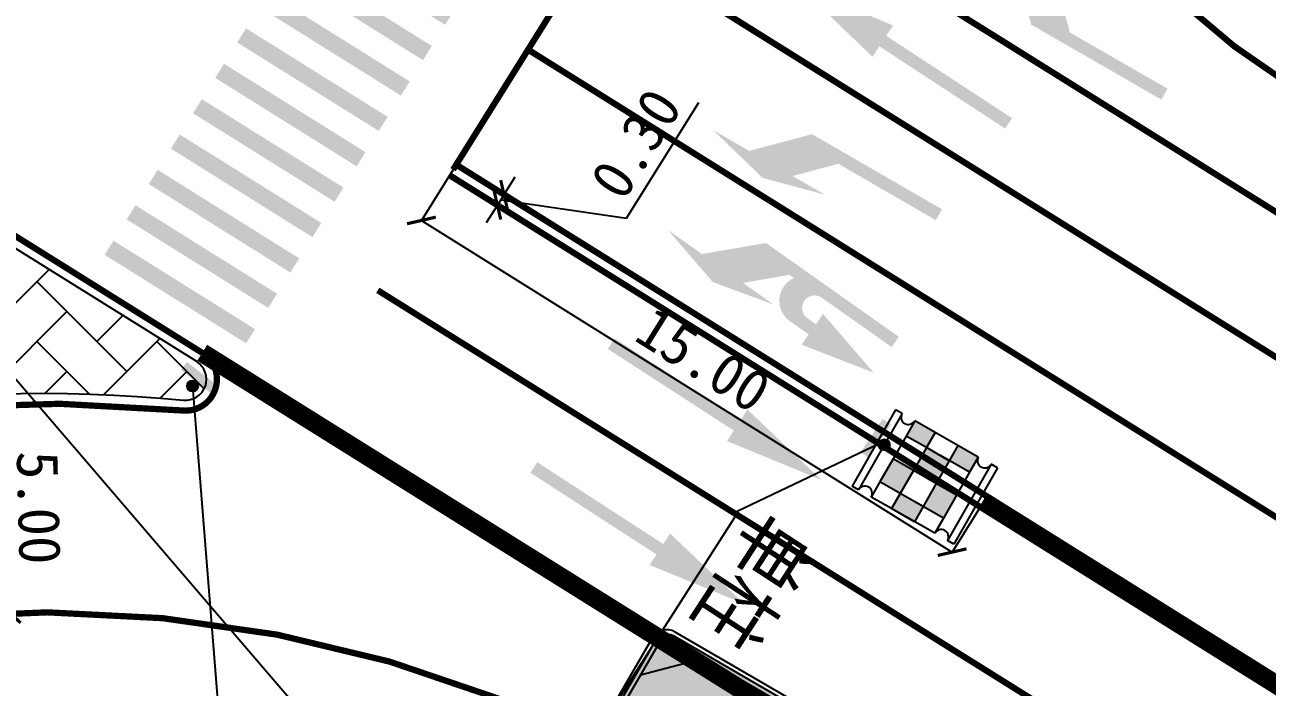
# Model space of a CAD drawing. Header units: millimetres. Extents: x 67546 to 67853, y 50657 to 50921.
# Drawn here: x 67696.48 to 67726.25, y 50756.75 to 50772.62 of the extents above; entities that cross this region are included whole.
import ezdxf

# ---------------------------------------------------------------- set-up
doc = ezdxf.new("R2010")
doc.units = ezdxf.units.MM
doc.linetypes.add('JTSS01', pattern=[6, 2, -4])
doc.linetypes.add('JTSS02', pattern=[2, 1, -1])
for name, color, linetype in [('@-中心线', 2, 'Continuous'), ('@-交通信号', 7, 'Continuous'), ('@-交通岛', 82, 'Continuous'), ('@-交通标志', 7, 'Continuous'), ('@-标注', 7, 'Continuous'), ('@-注释', 7, 'Continuous'), ('@-设计标注', 7, 'Continuous'), ('@-路面边线', 7, 'Continuous'), ('@-辅助设计', 4, 'Continuous'), ('@-道路边线', 7, 'Continuous'), ('@-隔离岛', 3, 'Continuous'), ('@-隔离栏', 7, 'Continuous'), ('交通标志', 7, 'Continuous')]:
    doc.layers.add(name, color=color, linetype=linetype)
doc.layers.add('@-道路标线', color=7, linetype='Continuous', lineweight=0)
doc.layers.get('0').off()
doc.layers.get('@-辅助设计').off()
doc.styles.add('--黑体', font='simhei.ttf')
doc.styles.add('黑体', font='simhei.ttf', dxfattribs={"width": 0.8})
doc.linetypes.add('FENCELINE1', pattern='A,6.349999999999998,-2.54,[133,ltypeshp.shx,S=2.54,R=0,X=-2.54,Y=0],-2.54,25.4', length=36.83)
doc.dimstyles.new('标志标注', dxfattribs={"dimtxt": 1, "dimasz": 0.5, "dimexe": 0, "dimexo": 0, "dimgap": 0.25, "dimtad": 1, "dimzin": 0, "dimdsep": 46, "dimtxsty": '--黑体', "dimblk": 'ARCHTICK', "dimcen": 0.09, "dimadec": 0, "dimazin": 0, "dimtfac": 1, "dimtix": 1, "dimtmove": 1, "dimatfit": 0, "dimfxl": 1, "dimtolj": 1, "dimtzin": 0, "dimarcsym": 0})

# ---------------------------------------------------------------- blocks, each defined once
blk = doc.blocks.new('A$C4D5C2BD2')
at = {"layer": '@-交通信号', "linetype": 'ByBlock', "lineweight": -3}
blk.add_hatch(color=14, dxfattribs=at).paths.add_polyline_path([(0.5572020175083134, 0.5146595514379442, 1), (0.2922885207311656, 0.5146595514379442, 1)])
h = blk.add_hatch(color=14, dxfattribs=at)
edge = h.paths.add_edge_path()
edge.add_line((0.981396496295929, 0.3103656233288348), (0.9047607928514481, 0.5335762156173587))
edge.add_line((0.9047607928514481, 0.5335762188769877), (0.000568583607673645, 0.2231366215273738))
edge.add_line((0.0005685761570930481, 0.2231366285122931), (0.07720427960157394, -7.396377623081207e-05))
edge.add_line((0.07720427960157394, -7.396703585982323e-05), (0.9813964888453484, 0.3103656303137541))
at = {"layer": '@-交通信号', "color": 14}
blk.add_circle((0.4247452691197395, 0.5146595514379442, 363.6511633631799), 0.1324567483885739, dxfattribs=at)
blk = doc.blocks.new('A$C5D3B22B4')
at = {"layer": '@-交通信号'}
for p, q in [((0.4413993451016722, 17.24206643283105), (1.1784147653525, 17.24206643283105)), ((0.4413993451016722, 17.24206643283105), (0.4413993451016722, 16.72376884262667)), ((1.1784147653525, 17.07442647273456), (0.4413993451016722, 17.07442647273456)), ((1.105069848650601, 17.24206643283105), (0.5147442618035711, 17.24206643283105)), ((1.105069848650601, 17.24206643283105), (0.5147442618035711, 17.24206643283105)), ((0.5147442618035711, 17.24206643283105), (0.5147442618035711, 17.24206643283105)), ((0.5147442618035711, 17.24206643283105), (0.5147442618035711, 17.24206643283105)), ((0.5147442618035711, 17.24206643283105), (0.5147442618035711, 17.24206643283105)), ((1.1784147653525, 17.24206643283105), (1.1784147653525, 0.0809907138827839)), ((0.1153616927622352, 16.70260056157349), (0.1153616927622352, 15.69368050578487)), ((0.1153616927622352, 16.70260056157349), (0.2495233541849302, 16.70260056157349)), ((0.1824425234663067, 16.70260056157349), (0.1824425234663067, 15.69368050578487)), ((0.2495233541849302, 16.70260056157349), (0.809907055227086, 16.76442361522641)), ((0.2495233541849302, 16.70260056157349), (0.2495233541849302, 15.69368050578487)), ((0.809907055227086, 16.76442361522641), (0.809907055227086, 15.51163263688795)), ((0.809907055227086, 15.5105133279194), (0.809907055227086, 16.69353855771806)), ((-13.85681291895162, 16.3839729569936), (-19.01916506013367, 16.36813209847242)), ((-6.75872682291083, 16.40460298876314), (-13.85681291895162, 16.3839729569936)), ((0.1153616927622352, 16.44111264106868), (-6.75872682291083, 16.40460298876314)), ((-0.02233867958420888, 16.63465959109271), (-0.6277825429860968, 16.49763751473802)), ((-0.6277825429860968, 16.49763751473802), (-0.6277825429860968, 16.43890202417424)), ((0.1153616927622352, 16.63465959109271), (-0.02233867958420888, 16.63465959109271)), ((-19.01916506013367, 16.36813209847242), (-19.33041515065997, 16.36658324647942)), ((-0.627029175448115, 16.21960691784443), (-0.6268592473934405, 16.17667414951393)), ((-0.627029175448115, 16.21960691784443), (0.1153616927622352, 16.21960691784443)), ((-0.6268592473934405, 16.17667414951393), (0.1153616927622352, 16.17667414951393)), ((-19.01916506013367, 16.01543425421369), (-19.29370332800318, 16.01717393904255)), ((-13.85373341885861, 16.00429684719165), (-19.01916506013367, 16.01543425421369)), ((-6.75872682291083, 15.98979226334086), (-13.85373341885861, 16.00429684719165)), ((0.1153616927622352, 15.95516842628967), (-6.75872682291083, 15.98979226334086)), ((-0.6277825429860968, 15.95726485926753), (-0.6277825429860968, 15.90975372742651)), ((-0.02233867958420888, 15.77273165107181), (-0.6277825429860968, 15.90975372742651)), ((0.1153616927622352, 15.77273165107181), (-0.02233867958420888, 15.77273165107181)), ((0.1153616927622352, 15.69368050578487), (0.2495233541849302, 15.69368050578487)), ((0.5147442618035711, 15.50372726831847), (0.2495233541849302, 15.69368050578487)), ((0.4413993451016722, 15.55625745722318), (0.4413993451016722, 0.0809907138827839)), ((0.5147442618035711, 15.50372726831847), (0.809907055227086, 15.50372726831847)), ((0.8904059988853987, 9.580596452478858), (1.212401773533202, 9.580596452478858)), ((0.8913895225996384, 9.577645881428907), (1.215352344690473, 9.577645881428907)), ((1.1784147653525, 4.319504131372014), (0.4413993451016722, 4.319504131372014)), ((1.1784147653525, 3.239628098528556), (0.4413993451016722, 3.239628098528556)), ((1.175710075112875, 3.065762893780629), (1.299130259663798, 3.065762893780629)), ((1.299130259663798, 3.065762893780629), (1.299130259663798, 1.940892026235815)), ((1.029931805227534, 2.159752065686916), (0.4413993451016722, 2.159752065686916)), ((1.1784147653525, 2.159752065686916), (0.4413993451016722, 2.159752065686916)), ((1.175710075112875, 2.160546679939216), (0.4441040353267454, 2.160546679939216)), ((1.028128678401117, 2.160546679939216), (0.4441040353267454, 2.160546679939216)), ((1.175710075112875, 1.940892026235815), (1.299130259663798, 1.940892026235815)), ((1.1784147653525, 1.079876032843458), (0.4413993451016722, 1.079876032843458)), ((0.2806895182875451, 0.8188976695801102), (0.1196916309563676, 0.2151556149183307)), ((0.3671628650772618, 0.8188976695801102), (0.2806895182875451, 0.8188976695801102)), ((0.4413993451016722, 0.8099070246335032), (0.3543977392691886, 0.8099070246335032)), ((0.4441040353267454, 0.8188976695801102), (0.3576306885224767, 0.8188976695801102)), ((0.3820061610458652, 0.8099070246335032), (0.4359999647276709, 0.8099070246335032)), ((0.7113683635107009, 0.8099070246335032), (0.7545634064445039, 0.8099070246335032)), ((0.7114995000010822, 0.8188976695801102), (0.7544322699541226, 0.8188976695801102)), ((0.7884406702505657, 0.8188976695801102), (0.7884406702505657, 0.0809907138827839)), ((0.7884406702505657, 0.8188976695801102), (0.8313734402036062, 0.8188976695801102)), ((0.8313734402036062, 0.8188976695801102), (0.8313734402036062, 0.0809907138827839)), ((1.029931805227534, 0.8099070246335032), (1.08392560890934, 0.8099070246335032)), ((1.175710075112875, 0.8188976695801102), (1.284665417959332, 0.8188976695801102)), ((1.1784147653525, 0.8099070246335032), (1.28803570799937, 0.8099070246316842)), ((1.252651245362358, 0.8188976695801102), (1.361606588208815, 0.8188976695801102)), ((1.361606588208815, 0.8188976695801102), (1.522604475525441, 0.2151556149183307)), ((0, 0.0809907138827839), (1.61981411043962, 0.0809907138827839)), ((0, 0.0809907138827839), (0, 0)), ((0, 0), (1.61981411043962, 0)), ((0.1196916309563676, 0.2151556149183307), (0.1196916309563676, 0.0809907138827839)), ((1.522604475525441, 0.2151556149183307), (1.522604475525441, 0.0809907138827839)), ((1.61981411043962, 0.0809907138827839), (1.61981411043962, 0))]:
    blk.add_line(p, q, dxfattribs=at)
blk = doc.blocks.new('_ARCHTICK')
at = {"color": 0, "linetype": 'ByBlock', "const_width": 0.15}
blk.add_lwpolyline([(-0.5, -0.5), (0.5, 0.5)], dxfattribs=at)
blk = doc.blocks.new('*D42')
at = {"layer": '@-注释', "color": 0, "lineweight": -2, "transparency": 16777216}
for p, q in [((67706.81518474182, 50769.26775325238), (67705.97970262382, 50767.93070237049)), ((67705.97970262382, 50767.93070237049), (67718.70042406631, 50759.98191340725)), ((67719.53590618432, 50761.31896428914), (67718.70042406631, 50759.98191340725))]:
    blk.add_line(p, q, dxfattribs=at)
at = {"layer": 'Defpoints', "color": 0, "transparency": 16777216}
for p in [(67706.81518474182, 50769.26775325238), (67719.53590618432, 50761.31896428914), (67718.70042406631, 50759.98191340725)]:
    blk.add_point(p, dxfattribs=at)
at = {"layer": '@-注释', "color": 0, "lineweight": -2, "transparency": 16777216, "xscale": 0.5, "yscale": 0.5, "zscale": 0.5}
for p, rotation in [((67705.97970262382, 50767.93070237049), 148.0000000011344), ((67718.70042406631, 50759.98191340725), 328.0000000011345)]:
    blk.add_blockref('_ARCHTICK', p, dxfattribs=dict(at, rotation=rotation))
at = {"layer": '@-注释', "color": 0, "transparency": 16777216, "insert": (67712.74047986775, 50764.59710827613), "char_height": 1, "attachment_point": 5, "rotation": 328.0000000011344, "style": '--黑体'}
blk.add_mtext('\\A1;15.00', dxfattribs=at)
blk = doc.blocks.new('A$C348E0356')
at = {"layer": '交通标志', "lineweight": 15}
h = blk.add_hatch(color=1, dxfattribs=at)
h.paths.add_polyline_path([(3.003229652764275, 1.581825583154568), (2.699315253586973, 2.053429645515278), (2.345612207427619, 1.825493846656171), (2.649526606546714, 1.35388978429546)])
h.paths.add_polyline_path([(1.699794109328649, 2.827652479812969), (2.00370850827312, 2.356048417277634), (2.357411554490681, 2.58398421613674), (2.053497155546209, 3.055588278657522)])
h.paths.add_polyline_path([(2.00370850827312, 2.356048417277634), (1.473153939063194, 2.014144718996249), (1.815057638159487, 1.483590148374786), (2.345612207427619, 1.825493846656171), (2.212649657740256, 2.031820624353712)])
h.paths.add_polyline_path([(2.11897203727858, 1.011986086014075), (1.815057638159487, 1.483590148374786), (1.284503068891353, 1.141686450093402), (1.588417468068655, 0.6700823877326914)])
h.paths.add_polyline_path([(1.169239540060515, 2.485748781531583), (0.6386849708505907, 2.143845083250199), (0.9425993697950616, 1.672241020714864), (1.473153939063194, 2.014144718996249)])
h.paths.add_polyline_path([(0.9425993697950616, 1.672241020714864), (0.5888963236357087, 1.444305221855755), (0.9308000227320008, 0.9137506512342952), (1.284503068891353, 1.141686450093402), (1.151540519262198, 1.348013227790942)])
at = {"layer": '交通标志', "lineweight": 25}
for p, q in [((1.768577406415715, 3.497717086982446), (6.21755607426e-05, 2.358038092701462)), ((1.863550656125879, 3.350340817545656), (0.0950354252709076, 2.210661823264671)), ((1.863550656125879, 3.350340817545656), (1.768577406415715, 3.497717086982446)), ((2.053497155546209, 3.055588278657522), (1.699794109328649, 2.827652479812969)), ((2.357411554490681, 2.58398421613674), (2.053497155546209, 3.055588278657522)), ((1.699794109328649, 2.827652479812969), (1.169239540060515, 2.485748781531583)), ((2.00370850827312, 2.356048417277634), (1.699794109328649, 2.827652479812969)), ((1.169239540060515, 2.485748781531583), (0.6386849708505907, 2.143845083250199)), ((1.473153939063194, 2.014144718996249), (1.169239540060515, 2.485748781531583)), ((2.357411554490681, 2.58398421613674), (2.00370850827312, 2.356048417277634)), ((2.699315253586973, 2.053429645515278), (2.357411554490681, 2.58398421613674)), ((0.0950354252709076, 2.210661823264671), (6.21755607426e-05, 2.358038092701462)), ((0.6386849708505907, 2.143845083250199), (0.2849819246330298, 1.91590928439109)), ((0.9425993697950616, 1.672241020714864), (0.6386849708505907, 2.143845083250199)), ((2.00370850827312, 2.356048417277634), (1.473153939063194, 2.014144718996249)), ((2.345612207427619, 1.825493846656171), (2.00370850827312, 2.356048417277634)), ((3.003229652764275, 1.581825583154568), (2.566352703957818, 2.259756423212819)), ((0.5888963236357087, 1.444305221855755), (0.2849819246330298, 1.91590928439109)), ((1.473153939063194, 2.014144718996249), (0.9425993697950616, 1.672241020714864)), ((1.815057638159487, 1.483590148374786), (1.473153939063194, 2.014144718996249)), ((2.345612207427619, 1.825493846656171), (1.815057638159487, 1.483590148374786)), ((2.649526606546714, 1.35388978429546), (2.212649657740256, 2.031820624353712)), ((2.699315253586973, 2.053429645515278), (2.345612207427619, 1.825493846656171)), ((0.9425993697950616, 1.672241020714864), (0.5888963236357087, 1.444305221855755)), ((1.284503068891353, 1.141686450093402), (0.9425993697950616, 1.672241020714864)), ((2.11897203727858, 1.011986086014075), (1.68209508853033, 1.689916926072328)), ((3.003229652764275, 1.581825583154568), (2.649526606546714, 1.35388978429546)), ((0.9308000227320008, 0.9137506512342952), (0.5888963236357087, 1.444305221855755)), ((1.588417468068655, 0.6700823877326914), (1.151540519262198, 1.348013227790942)), ((1.815057638159487, 1.483590148374786), (1.284503068891353, 1.141686450093402)), ((3.193176151951773, 1.287073044106364), (1.424660921038593, 0.1473940498253796)), ((2.649526606546714, 1.35388978429546), (2.11897203727858, 1.011986086014075)), ((3.288149401603732, 1.139696774669572), (3.193176151951773, 1.287073044106364)), ((1.234714421851094, 0.442146588873584), (0.7978374730446376, 1.120077428931835)), ((1.284503068891353, 1.141686450093402), (0.9308000227320008, 0.9137506512342952)), ((3.288149401603732, 1.139696774669572), (1.519634170748758, 1.7780388589e-05)), ((2.11897203727858, 1.011986086014075), (1.588417468068655, 0.6700823877326914)), ((1.588417468068655, 0.6700823877326914), (1.234714421851094, 0.442146588873584)), ((1.519634170748758, 1.7780388589e-05), (1.424660921038593, 0.1473940498253796))]:
    blk.add_line(p, q, dxfattribs=at)
for centre, major_axis, ratio, start_param, end_param in [((1.958523905836044, 3.202964548094313), (0.0132628393479032, 0.1748249984116091), 0.9999999976595978, 0.648165981041317, 3.789758634631108), ((0.1900086749810725, 2.06328555382788), (-0.1748249984686601, 0.0132628393522313), 0.999999997006934, 2.218962305269292, 5.360554958859085), ((3.098202902416232, 1.434449313717776), (-0.1748249984686601, 0.0132628393522313), 0.999999997006934, -0.9226303483204992, 2.218962305269292), ((1.329687671561259, 0.2947703194367932), (0.0132628393608787, 0.1748249985826468), 0.9999999959073038, 3.789758633994535, 6.931351287584327)]:
    blk.add_ellipse(centre, major_axis=major_axis, ratio=ratio, start_param=start_param, end_param=end_param, dxfattribs=at)
blk = doc.blocks.new('A$C3C0A0687')
at = {"layer": '交通标志', "linetype": 'ByBlock', "lineweight": -3}
for points in [[(0.51630682812538, 0.9557776210713198), (0.2803620946360752, 0.9608847109484486), (0.259674049098976, 0.0051084273000015), (0.4956187825882809, 1.3374228729e-06)], [(0.2649107784296911, 0.5038333508418873, 1), (-2.7183474567e-06, 0.5038333508418873, 1)]]:
    blk.add_hatch(color=14, dxfattribs=at).paths.add_polyline_path(points)
at = {"layer": '交通标志', "color": 14}
blk.add_circle((0.1324540300411172, 0.5038333508418873), 0.1324567483885739, dxfattribs=at)
blk = doc.blocks.new('A$C59555438')
at = {"layer": '交通标志'}
h = blk.add_hatch(color=1, dxfattribs=at)
edge = h.paths.add_edge_path(flags=16)
edge.add_arc((0.3505040291111072, -0.2000641846525468), 0.2015999999999083, 105.28331680243821, 195.2833168024382, ccw=False)
edge.add_line((0.2973638451967417, -0.0055939276630852), (5.360870505988714, 1.378040152772654))
edge.add_arc((5.414010689903078, 1.183569895783192), 0.2015999999999011, 15.283316802438208, 105.28331680244241, ccw=False)
edge.add_line((5.608480946892087, 1.236710079697104), (6.193512939698848, -0.9042558261298836))
edge.add_arc((5.999042682709839, -0.957396010043567), 0.2015999999998938, -74.71668319756589, 15.283316802438208, ccw=False)
edge.add_line((6.052182866622387, -1.151866267033027), (0.9886762058304157, -2.535500347468768))
edge.add_arc((0.9355360219160502, -2.34103009047908), 0.2015999999999011, 195.2833168024382, 285.2833168024382, ccw=False)
edge.add_line((0.7410657649270433, -2.394170274392763), (0.1560337721202814, -0.2532043685657754))
edge = h.paths.add_edge_path()
edge.add_arc((0.3503419572534767, -0.1999667472398414), 0.302399999999848, 105.28331680243821, 195.2833168024382, ccw=False)
edge.add_line((0.2706316813819285, 0.0917386382445784), (5.334390413281653, 1.475441598648558))
edge.add_arc((5.414100689153202, 1.18373621316391), 0.302399999999848, 15.283316802436786, 105.28331680243821, ccw=False)
edge.add_line((5.705806074638529, 1.263446489034095), (6.290910140045524, -0.8777831715638058))
edge.add_arc((5.999204754560196, -0.9574934474339896), 0.302399999999848, -74.71668319756168, 15.283316802438208, ccw=False)
edge.add_line((6.078915030429924, -1.249198832918409), (1.015156298530199, -2.632901793322389))
edge.add_arc((0.9354460226604712, -2.341196407837741), 0.3023999999998553, 195.2833168024382, 285.2833168024382, ccw=False)
edge.add_line((0.6437406371751422, -2.420906683708153), (0.05863657176814741, -0.2796770231102528))
for points in [[(2.254681827422053, -2.189556589226748), (3.715157706097762, -1.790472647057248), (5.513923373892131, 1.358669911795209, 0.19887857131623), (5.360870506072387, 1.378040152808353), (4.094864884389901, 1.032096394553322)], [(0.3955562100963739, -1.12975365046673), (0.7410657650125358, -2.394170274357747, 0.198946163876398), (0.8356233380946132, -2.516130106418776), (2.634389005716446, 0.6330124523843621), (1.17391312721698, 0.2339285102629444)], [(5.175633584771317, -1.391388704888339), (6.052182866707878, -1.151866266997557, 0.4142135623731015), (6.193512939784341, -0.904255826094868), (5.953990501893699, -0.0277065441587444)]]:
    blk.add_hatch(color=1, dxfattribs=at).paths.add_polyline_path(points)
at = {"layer": '交通标志', "true_color": 0xffffff}
for points in [[(5.953990501893696, -0.0277065441587435), (5.608480946977579, 1.236710079732119, 0.1989461638801886), (5.513923373892131, 1.358669911795209), (3.715157706097762, -1.79047264705725), (5.175633584771319, -1.391388704888339)], [(4.094864884389901, 1.032096394553322), (2.634389005716448, 0.6330124523843624), (0.8356233380946132, -2.516130106418776, 0.1988785713200205), (0.9886762059159082, -2.535500347433525), (2.254681827422053, -2.189556589226748)], [(1.17391312721698, 0.2339285102629444), (0.2973638452822342, -0.0055939276273875, 0.4142135623730847), (0.1560337722057739, -0.2532043685307599), (0.3955562100963739, -1.12975365046673)]]:
    blk.add_hatch(color=7, dxfattribs=at).paths.add_polyline_path(points)
at = {"layer": '交通标志', "color": 1}
for points in [[(0.5464096677369527, -2.447644689311118, 0.414213562373091), (1.041630549543697, -2.730304835463357), (6.10565303610565, -1.346529802489839, 0.414213562373091), (6.388313182256754, -0.8513089206835502), (5.803137044251343, 1.290184494685945, 0.414213562373091), (5.307916162444597, 1.572844640838184), (0.2438936758826458, 0.1890696078644396, 0.414213562373091), (-0.038766470268456, -0.3061512739420777), (0.5464096677369527, -2.447644689311118)], [(0.0586365718536399, -0.2796770230750099, -0.4142135623730951), (0.270631681467421, 0.09173863827959401), (5.334390413368963, 1.475441598683801, -0.414213562373091), (5.705806074722204, 1.263446489069564), (6.290910140131018, -0.87778317152879, -0.414213562373091), (6.078915030515418, -1.249198832883166), (1.015156298615693, -2.632901793286919, -0.414213562373091), (0.6437406372606347, -2.420906683673138), (0.0586365718536399, -0.2796770230750099)], [(0.1560337722057739, -0.2532043685307599, -0.4142135623730847), (0.2973638452822342, -0.0055939276273875), (5.360870506072387, 1.378040152808353, -0.4142135623731015), (5.608480946977579, 1.236710079732119), (6.193512939784341, -0.904255826094868, -0.4142135623731015), (6.052182866707878, -1.151866266997557), (0.9886762059159082, -2.535500347433525, -0.4142135623731015), (0.7410657650125358, -2.394170274357747), (0.1560337722057739, -0.2532043685307599)]]:
    blk.add_lwpolyline(points, format="xyb", dxfattribs=at)
for points in [[(5.513923373891883, 1.358669911794777), (3.71515770609767, -1.790472647057413)], [(2.254681827422245, -2.189556589226413), (4.094864884389608, 1.032096394552809)], [(2.634389005716001, 0.6330124523835821), (0.8356233380945923, -2.516130106418812)], [(1.173913127217019, 0.2339285102630129), (0.3955562100964016, -1.129753650466682)], [(5.175633584771276, -1.391388704888413), (5.953990501893713, -0.0277065441587183)]]:
    blk.add_lwpolyline(points, dxfattribs=at)
at = {"layer": '交通标志', "color": 7}
for points in [[(4.094864884389608, 1.032096394552809), (2.634389005716001, 0.6330124523835821)], [(3.71515770609767, -1.790472647057413), (5.175633584771276, -1.391388704888413)]]:
    blk.add_lwpolyline(points, dxfattribs=at)
at = {"layer": '交通标志', "color": 1, "lineweight": 0}
for centre, radius, start, end in [((0.3503419573371502, -0.1999667472043711), 0.302399999999848, 105.2833168024516, 195.2833168019546), ((5.999204754645687, -0.9574934473989742), 0.3023999999998538, 285.2833168024517, 15.28331680195462), ((0.935446022745964, -2.341196407802725), 0.3023999999998538, 195.2833168019546, 285.2833168024517)]:
    blk.add_arc(centre, radius, start, end, dxfattribs=at)
blk = doc.blocks.new('A$C00990124')
at = {"layer": '@-交通标志'}
blk.add_line((4.03863356891088, 8.375682107638568), (7.842989163240419, 9.514135432895273), dxfattribs=at)
at = {"layer": '@-交通标志', "color": 0, "lineweight": -3}
blk.add_line((4.058251671376638, 8.35589451668784), (-1.7789425328e-06, 3.746898548211901), dxfattribs=at)
at = {"layer": '@-交通标志', "lineweight": 0, "ltscale": 0.5, "rotation": 18.7745132221656}
blk.add_blockref('A$C348E0356', (7.610208364087156, 6.313692850992083), dxfattribs=at)
at = {"layer": '@-交通标志', "rotation": 139.089048828602}
blk.add_blockref('A$C3C0A0687', (8.190717954887077, 9.704387176316233), dxfattribs=at)
at = {"layer": '@-交通标志', "color": 0, "lineweight": -3, "rotation": 305.8141268137496}
blk.add_blockref('A$C59555438', (1.830900762579403, 5.826271494384855), dxfattribs=at)
at = {"layer": '@-交通标志', "color": 0, "lineweight": -3, "style": '黑体', "width": 0.8}
blk.add_text('单柱', height=1.5, rotation=228.1137237925515, dxfattribs=at).set_placement((4.715823206817731, 8.34912640415132))
blk = doc.blocks.new('*D48')
at = {"layer": '@-标注', "color": 0, "lineweight": -2, "transparency": 16777216}
for p, q in [((67710.89760720945, 50767.98707983628), (67712.62728750448, 50770.75514693665)), ((67707.96022727723, 50768.55225126536), (67708.22518690935, 50768.97627531343)), ((67707.96022727723, 50768.55225126536), (67707.80125149796, 50768.2978368365)), ((67707.96022727723, 50768.55225126536), (67707.80125149796, 50768.2978368365)), ((67707.86778955867, 50768.61001276264), (67707.96022727723, 50768.55225126536)), ((67707.80125149796, 50768.2978368365), (67707.53629186585, 50767.87381278843)), ((67707.7088137794, 50768.35559833379), (67707.80125149796, 50768.2978368365)), ((67707.88073938759, 50768.42504405092), (67710.89760720945, 50767.98707983628))]:
    blk.add_line(p, q, dxfattribs=at)
at = {"layer": 'Defpoints', "color": 0, "transparency": 16777216}
for p in [(67707.86778955867, 50768.61001276264), (67707.7088137794, 50768.35559833379), (67707.80125149796, 50768.2978368365)]:
    blk.add_point(p, dxfattribs=at)
at = {"layer": '@-标注', "color": 0, "lineweight": -2, "transparency": 16777216, "xscale": 0.5, "yscale": 0.5, "zscale": 0.5}
for p, rotation in [((67707.96022727723, 50768.55225126536), 238.0000000003803), ((67707.80125149796, 50768.2978368365), 58.0000000003803)]:
    blk.add_blockref('_ARCHTICK', p, dxfattribs=dict(at, rotation=rotation))
at = {"layer": '@-标注', "color": 0, "transparency": 16777216, "insert": (67711.1216469697, 50769.77152990916), "char_height": 1, "attachment_point": 5, "rotation": 58.0000000003803, "style": '--黑体'}
blk.add_mtext('\\A1;0.30', dxfattribs=at)
blk = doc.blocks.new('*U52')
at = {"layer": '@-路面边线'}
h = blk.add_hatch(color=256, dxfattribs=at)
h.dxf.hatch_style = 1
h.paths.add_polyline_path([(0.3484640278604318, -0.002446980837731483), (0.3484640278656204, -4.002446980831996), (0.7484640278651242, -4.002446980828855), (0.7484640278599356, -0.002446980834590384)])
blk = doc.blocks.new('*U53')
at = {"layer": '@-辅助设计', "color": 0, "linetype": 'ByBlock', "lineweight": -2, "transparency": 16777216}
for p, rotation in [((67710.12682559651, 50778.3416462895), 237.9999999999303), ((67709.59690633227, 50777.49359819334), 237.9999999999303), ((67709.06698706804, 50776.64555009719), 237.9999999999303), ((67708.5370678038, 50775.79750200103), 237.9999999999303), ((67708.00714853957, 50774.94945390488), 237.9999999999303), ((67707.47722927533, 50774.10140580872), 237.9999999999303), ((67706.9473100111, 50773.25335771257), 237.9999999999303), ((67706.41739074686, 50772.40530961641), 237.9999999999303), ((67705.88747148264, 50771.55726152026), 237.9999999999158), ((67705.3575522184, 50770.7092134241), 237.9999999999303), ((67704.82763295417, 50769.86116532794), 237.9999999999303), ((67704.29771368993, 50769.01311723179), 237.9999999999303), ((67703.7677944257, 50768.16506913563), 237.9999999999303), ((67703.23787516146, 50767.31702103948), 237.9999999999303), ((67702.70795589723, 50766.46897294332), 237.9999999999303), ((67702.17803663299, 50765.62092484717), 237.9999999999158)]:
    blk.add_blockref('*U52', p, dxfattribs=dict(at, rotation=rotation))
blk = doc.blocks.new('*D79')
at = {"layer": '@-设计标注', "color": 0, "lineweight": -2, "transparency": 16777216}
for p, q in [((67711.82292178884, 50777.28180776104), (67714.86513101678, 50782.15036023309)), ((67714.86513101678, 50782.15036023309), (67731.82609293991, 50771.55197494843)), ((67728.78388371196, 50766.68342247638), (67731.82609293991, 50771.55197494843))]:
    blk.add_line(p, q, dxfattribs=at)
at = {"layer": 'Defpoints', "color": 0, "transparency": 16777216}
for p in [(67711.82292178884, 50777.28180776104), (67731.82609293991, 50771.55197494843), (67728.78388371196, 50766.68342247638)]:
    blk.add_point(p, dxfattribs=at)
at = {"layer": '@-设计标注', "color": 0, "lineweight": -2, "transparency": 16777216, "xscale": 0.5, "yscale": 0.5, "zscale": 0.5}
for p, rotation in [((67714.86513101678, 50782.15036023309), 147.9999999999958), ((67731.82609293991, 50771.55197494843), 327.9999999999959)]:
    blk.add_blockref('_ARCHTICK', p, dxfattribs=dict(at, rotation=rotation))
at = {"layer": '@-设计标注', "color": 0, "transparency": 16777216, "insert": (67723.74602850105, 50777.49196797803), "char_height": 1, "attachment_point": 5, "rotation": 327.99999999999585, "style": '--黑体'}
blk.add_mtext('\\A1;20.00', dxfattribs=at)
blk = doc.blocks.new('*D97')
at = {"layer": '@-设计标注', "color": 0, "lineweight": -2, "transparency": 16777216}
blk.add_line((67695.98864596944, 50763.52844450565), (67696.1159130602, 50758.5300644593), dxfattribs=at)
at = {"layer": 'Defpoints', "color": 0, "transparency": 16777216}
for p in [(67695.98864596944, 50763.52844450565), (67696.1159130602, 50758.5300644593), (67696.1159130602, 50758.5300644593)]:
    blk.add_point(p, dxfattribs=at)
at = {"layer": '@-设计标注', "color": 0, "lineweight": -2, "transparency": 16777216, "xscale": 0.5, "yscale": 0.5, "zscale": 0.5}
for p, rotation in [((67695.98864596944, 50763.52844450565), 91.45853095457419), ((67696.1159130602, 50758.5300644593), 271.4585309545742)]:
    blk.add_blockref('_ARCHTICK', p, dxfattribs=dict(at, rotation=rotation))
at = {"layer": '@-设计标注', "color": 0, "transparency": 16777216, "insert": (67696.80765267911, 50761.04848754282), "char_height": 1, "attachment_point": 5, "rotation": 271.45853095457414, "style": '--黑体'}
blk.add_mtext('\\A1;5.00', dxfattribs=at)

msp = doc.modelspace()

# ---------------------------------------------------------------- hatches: boundary and pattern name
at = {"layer": '@-道路标线'}
for points in [[(67723.78952862296, 50770.95855039095), (67723.86432813472, 50771.08856974681), (67721.52397972092, 50772.43496096071), (67721.22947388291, 50773.52732825759), (67722.00959002109, 50773.0785311861), (67720.90886182208, 50774.17324458804), (67719.32252332346, 50774.62438776537), (67720.1893190311, 50774.12572435159), (67720.59426455888, 50772.62371931834), (67723.71472911065, 50770.82853103428)], [(67720.05259881768, 50770.25800828355), (67720.13470810677, 50770.38353941086), (67717.12196099621, 50772.35416237228), (67717.28617957913, 50772.60522463272), (67715.03135363621, 50773.54237988389), (67716.79352383806, 50771.85203785585), (67716.95774241854, 50772.10310011471), (67719.97048952692, 50770.13247715272)], [(67718.38410440141, 50768.06872834762), (67718.30909493042, 50767.93883000607), (67715.97092477746, 50769.28900048961), (67714.87808310708, 50768.99625984779), (67715.65747315834, 50768.54620301983), (67714.15846448315, 50768.94990215556), (67712.97290742672, 50770.09639876028), (67713.8388963727, 50769.59633561983), (67715.34155366977, 50769.99885400193), (67718.4591138728, 50768.19862668997)], [(67717.33840928994, 50765.01911983948), (67717.42490398034, 50765.14167051558), (67714.23858638274, 50767.39053248647), (67712.70558701672, 50767.12612192379), (67711.88858250332, 50767.70275319715), (67712.96513721316, 50766.45334135265), (67714.42129649245, 50765.91519624715), (67713.68599243177, 50766.43416439468), (67714.80090105983, 50766.62646298426), (67714.9074259962, 50766.5512790559, 0.577350269189626), (67714.81298584706, 50765.51634859528), (67715.26233832916, 50765.19920139403), (67715.08934894757, 50764.95410004131), (67716.81944114373, 50764.28381577881), (67715.60831709379, 50765.68940410196), (67715.43532771163, 50765.4443027485), (67715.23107658359, 50765.5884605672, -1), (67715.5770553469, 50766.07866327379), (67717.25191459882, 50764.89656916279)], [(67710.52960318208, 50764.97799626949), (67710.44801907983, 50764.85212318442), (67713.46897317632, 50762.89410470768), (67713.30580496712, 50762.64235853175), (67715.5645266734, 50761.7146321436), (67713.79530958703, 50763.3975970551), (67713.63214138028, 50763.14585088075), (67710.61118728598, 50765.10386935806)], [(67708.67488575725, 50762.00982793293), (67708.59330165501, 50761.88395484786), (67711.6142557515, 50759.92593637112), (67711.4510875423, 50759.67419019519), (67713.70980924858, 50758.74646380705), (67711.94059216221, 50760.42942871854), (67711.77742395546, 50760.17768254419), (67708.75646986115, 50762.13570102151)]]:
    msp.add_hatch(color=7, dxfattribs=at).paths.add_polyline_path(points)
at = {"layer": '@-隔离岛'}
h = msp.add_hatch(dxfattribs=at)
h.set_pattern_fill('GRASS', color=256, scale=0.02, angle=-1.6576033e-09, style=0)
h.set_pattern_definition([(90, (0, 0), (-0.3592102447896078, 0.3592102448103922), [0.09525, -0.6231704896]), (44.9999999983424, (0, 0), (-0.3592102448323739, 0.3592102448531583), [0.09525, -0.41275]), (134.9999999983424, (0, 0), (-0.3592102448531583, -0.3592102448323739), [0.09525, -0.41275])])
h.paths.add_polyline_path([(67714.47933528763, 50777.86038756352), (67711.58747743013, 50777.7237243257), (67714.3337647777, 50776.00765353067, 0.1648705589889544), (67714.6462013064, 50775.93393673826), (67715.07410627056, 50776.58663591662, 0.03769896971207618), (67715.04544896707, 50776.65625979078, -0.0009910385635177148), (67715.00066728992, 50776.74577833466), (67714.71641516281, 50776.75586227321, -0.9824251142804514), (67714.45158493578, 50776.76055826579, -1.017889287910225), (67714.71641516281, 50776.75586227321), (67715.00066728992, 50776.74577833466, -0.01218501961812076)])
h.paths.add_polyline_path([(67702.16427977735, 50802.51870147807, 0.4437890083581539), (67702.05003956851, 50803.25138264229), (67702.01829887122, 50803.139749878, -0.3352159146615686), (67702.11452987723, 50803.01234310509, -1), (67701.84961638047, 50803.01234310509, -0.4978850821343966), (67702.01829887122, 50803.139749878), (67702.05003956851, 50803.25138264229, 0.2403229251265446), (67701.59833774286, 50803.30084452759, -0.02403165531386301), (67699.29158392521, 50802.55026193956), (67700.0223570941, 50799.873647247)])
h.paths.add_polyline_path([(67696.29584284294, 50795.27178539443, 0.172695880453688), (67694.4243184828, 50795.84803882931), (67694.50476080421, 50795.63080289759, -0.5223405233199353), (67694.68321392371, 50795.50658887246, -1), (67694.41830042694, 50795.50658887246, -0.3137665123952535), (67694.50476080421, 50795.63080289759), (67694.4243184828, 50795.84803882931, 0.1204058587653705), (67693.09350993844, 50795.46105842479), (67694.02503554296, 50794.59239674544, 0.4348123749617517), (67695.84896594485, 50794.71993838365)])
h.paths.add_polyline_path([(67685.35353192818, 50765.19372893243), (67682.29554250036, 50761.67591450505, 0.668930671040882), (67682.7088123817, 50760.84917655245), (67682.79388372015, 50761.70238545506, -0.3853967382320559), (67682.67456874081, 50761.83418865722, -1), (67682.93948223758, 50761.83418865722, -0.4436297883538115), (67682.79388372015, 50761.70238545506), (67682.7088123817, 50760.84917655245, 0.08431823525256274), (67682.87145384218, 50760.8890001512, -0.02597946412037406), (67686.30459423547, 50762.16723825481)])
h.paths.add_polyline_path([(67691.07815015365, 50770.49334151192, 0.3689194771130387), (67689.79352130918, 50770.30135244475, 0.2904346216333383), (67691.40374648308, 50769.60304341945, -0.04918014350271164), (67691.40119586549, 50769.62891207572, -0.870083212135626), (67691.66104422955, 50769.6651910841, 0.07090268533263139), (67692.0753942798, 50769.87019422112)])
h.paths.add_polyline_path([(67671.27580606334, 50786.68262790099), (67670.17979054966, 50787.70467890214, 0.794167672399738), (67669.37144633124, 50787.16127018849, -0.01364420500547146), (67669.88888074883, 50785.68026766826)])
h.paths.add_polyline_path([(67670.47704791668, 50786.73152862531, -1), (67670.74196141344, 50786.73152862531, -1)], flags=16)
h.paths.add_polyline_path([(67669.64824326297, 50787.33480429302, -1), (67669.91315675974, 50787.33480429302, -1)], flags=16)
h = msp.add_hatch(dxfattribs=at)
h.set_pattern_fill('AR-HBONE', color=30, scale=0.01, angle=-1.6576033e-09, style=0)
h.set_pattern_definition([(44.9999999983424, (0, 0), (4.156886443366873e-11, 1.436840979371065), [3.048, -1.016]), (134.9999999983424, (0.7184200000207843, 0.7184199999792156), (4.156886443366873e-11, 1.436840979371065), [3.048, -1.016])])
h.paths.add_polyline_path([(67712.4352251631, 50785.98694869419), (67707.17375689572, 50781.16185245534, 0.255888583198547), (67707.76129230011, 50780.11459014819), (67710.76856138499, 50778.2354398641, -0.9324973977301869), (67711.03218512404, 50778.21700048367, -0.2493179534871803), (67710.97380140514, 50778.10719166572), (67711.58747743013, 50777.7237243257), (67714.47933528763, 50777.86038756352, -0.08354644528235118)])
h.paths.add_polyline_path([(67712.4352251631, 50785.98694869419, -0.007275388396998398), (67712.3873766225, 50786.72016442699, 0.6897286273586153), (67711.49790752832, 50787.00762075113), (67708.40504448688, 50783.14977148705, -0.3974434518788362), (67708.52987670296, 50783.01753436404, -0.870350966692279), (67708.27000625139, 50782.9813330045), (67707.44841777792, 50781.95653350796, 0.1732063352084627), (67707.17375689572, 50781.16185245534)])
h.paths.add_polyline_path([(67691.61992624556, 50769.52840510747, -0.5737494409338134), (67691.40374648308, 50769.60304341945, -0.2904346216333278), (67689.79352130918, 50770.30135244475), (67685.35353192818, 50765.19372893243), (67686.30459423547, 50762.16723825481, -0.07389291008477142), (67696.54721158375, 50763.78822121426)])
h.paths.add_polyline_path([(67686.33540180385, 50765.97822919949, -1), (67686.60031530062, 50765.97822919949, -1)], flags=16)
h.paths.add_polyline_path([(67696.35624655517, 50767.19522083418), (67692.0753942798, 50769.87019422112, -0.07090268533259443), (67691.66104422955, 50769.6651910841, -0.06947112674735581), (67691.66610936225, 50769.62891207572, -0.2187562552700916), (67691.61992624556, 50769.52840510746), (67696.54721158375, 50763.78822121426, -0.02650331080481389), (67700.28081162216, 50763.62550135072, 0.121995504940891), (67700.51865834296, 50763.66053465042), (67700.50519243961, 50763.83027943655, -0.4375950361594934), (67700.36226076797, 50763.96232134724, -1), (67700.62717426474, 50763.96232134724, -0.3912123718394016), (67700.50519243961, 50763.83027943655), (67700.51865834296, 50763.66053465042, 0.6110617890127323), (67700.59397089723, 50764.5471967707)])

# ---------------------------------------------------------------- linework, layer by layer
at = {"layer": '@-中心线', "color": 30, "linetype": 'Continuous', "ltscale": 0.08, "const_width": 0.1499999999999999, "flags": 128}
for points in [[(67706.65620896255, 50769.01333882353), (67740.57813280882, 50747.81656825419)], [(67716.01785522074, 50763.51728651438), (67740.73710858809, 50748.07098268304)]]:
    msp.add_lwpolyline(points, dxfattribs=at)
at = {"layer": '@-交通信号'}
msp.add_line((67691.44737898218, 50769.72941904398), (67712.68076250824, 50744.99297336464), dxfattribs=at)
at = {"layer": '@-交通信号', "linetype": 'Continuous', "lineweight": -3}
msp.add_line((67700.49471751635, 50763.96232134724), (67701.1708637212, 50755.43914321755), dxfattribs=at)
at = {"layer": '@-交通岛', "color": 7, "linetype": 'Continuous', "const_width": 0.15, "flags": 128}
msp.add_lwpolyline([(67691.21062996969, 50770.70535353597, 0.3689194771067979), (67689.60484391413, 50770.465367202), (67682.1068651053, 50761.83992926229, 0.798273997415778), (67682.97073211802, 50760.65955773154, -0.1269043339198464), (67700.25671180071, 50763.37666566476, 0.7921062753043566), (67700.72645071331, 50764.75920879473), (67696.48872637123, 50767.40723285822), (67696.48872637124, 50767.40723285821)], format="xyb", close=True, dxfattribs=at)
at = {"layer": '@-道路标线', "color": 7, "linetype": 'Continuous', "const_width": 0.15, "flags": 128}
for points in [[(67724.44240039472, 50803.55346997166), (67722.00066146851, 50800.50779333054, 0.4489950637764288), (67727.00665382338, 50771.03669957427), (67747.2021236117, 50758.41716945612), (67772.64356649638, 50742.51959152911), (67760.98534268327, 50723.8625334137)], [(67674.80067665638, 50748.86236163329), (67674.80067665638, 50748.86236163329, -0.3605988772160096), (67712.78350400069, 50753.98238511214)]]:
    msp.add_lwpolyline(points, format="xyb", dxfattribs=at)
for points in [[(67706.74044339625, 50769.14814209631), (67711.82292178881, 50777.28180776104)], [(67711.82292178883, 50777.28180776104), (67728.78388371196, 50766.68342247637)], [(67710.25965995932, 50774.78006587738), (67727.22062188247, 50764.1816805927)], [(67708.53742235056, 50772.02390956487), (67725.4983842737, 50761.4255242802)]]:
    msp.add_lwpolyline(points, dxfattribs=at)
at = {"layer": '@-道路标线', "color": 30, "linetype": 'JTSS01', "const_width": 0.15, "flags": 128}
msp.add_lwpolyline([(67706.81518474182, 50769.26775325237), (67719.53590618416, 50761.31896428888)], dxfattribs=at)
at = {"layer": '@-道路标线', "color": 7, "linetype": 'JTSS01', "flags": 128}
for points in [[(67704.93397135379, 50766.25718251102, 0.15, 0.15, 0), (67730.3754142385, 50750.35960458402, 0.15, 0.15, 0), (67738.85589520005, 50745.06041194167, 0.15, 0.15, 0), (67844.53183306415, 50679.02675713613, 0, 0, 0)], [(67725.4983842737, 50761.4255242802, 0.15, 0.15, 0), (67733.97886523526, 50756.12633163788, 0.15, 0.15, 0), (67742.4593461968, 50750.82713899553, 0.15, 0.15, 0), (67767.60933348618, 50734.46313461565, 0, 0, 0)]]:
    msp.add_lwpolyline(points, format="xyseb", dxfattribs=at)
at = {"layer": '@-道路标线', "color": 7, "linetype": 'JTSS02', "ltscale": 1.5, "const_width": 0.4499999999999999, "flags": 128}
msp.add_lwpolyline([(67700.72645071332, 50764.75920879473), (67717.49699778926, 50754.2798079125)], dxfattribs=at)
at = {"layer": '@-隔离岛', "linetype": 'Continuous', "flags": 128}
msp.add_lwpolyline([(67691.07815015364, 50770.49334151193, 0.3689194771101906), (67689.79352130918, 50770.30135244475), (67682.29554250036, 50761.67591450505, 0.7982739974196601), (67682.87145384218, 50760.8890001512, -0.1269043339197888), (67700.28081162217, 50763.62550135072, 0.7921062752988101), (67700.59397089723, 50764.5471967707), (67696.35624655517, 50767.19522083418)], format="xyb", close=True, dxfattribs=at)
at = {"layer": '@-隔离栏', "color": 4, "linetype": 'FENCELINE1', "ltscale": 0.1, "const_width": 0.2999999999999997, "flags": 128}
msp.add_lwpolyline([(67719.45641829456, 50761.19175707451), (67740.65762069846, 50747.94377546863)], dxfattribs=at)

# ---------------------------------------------------------------- block references
at = {"layer": '@-交通信号', "linetype": 'Continuous', "ltscale": 2, "rotation": 123.0571708110133}
msp.add_blockref('A$C4D5C2BD2', (67701.1577556102, 50763.88706522697, -363.6511633631799), dxfattribs=at)
at = {"layer": '@-交通信号', "rotation": 239.2129338689541}
msp.add_blockref('A$C5D3B22B4', (67713.09841131637, 50745.6865016224), dxfattribs=at)
at = {"layer": '@-辅助设计'}
msp.add_blockref('*U53', (0, 0), dxfattribs=at)
at = {"layer": '@-道路边线', "color": 7, "ltscale": 0.5, "rotation": 8.757938791477052}
msp.add_blockref('A$C00990124', (67710.8355781425, 50752.07237011443, 1475.285), dxfattribs=at)

# ---------------------------------------------------------------- dimensions: what is measured, and where the dimension line sits
at = {"layer": '@-标注'}
dim = msp.add_linear_dim(base=(67707.80125149796, 50768.2978368365), p1=(67707.86778955867, 50768.61001276265), p2=(67707.7088137794, 50768.3555983338), angle=238.00000000038028, dimstyle='标志标注', dxfattribs=at)
dim.commit()
dim.dimension.update_dxf_attribs({"geometry": '*D48', "text_midpoint": (67711.0300870255, 50768.19909186032), "dimtype": 161})
at = {"layer": '@-注释'}
dim = msp.add_aligned_dim(p1=(67706.81518474182, 50769.26775325237), p2=(67719.53590618432, 50761.31896428913), distance=-1.5766215240965058, dimstyle='标志标注', dxfattribs=at)
dim.commit()
dim.dimension.update_dxf_attribs({"geometry": '*D42', "text_midpoint": (67712.74047986775, 50764.59710827613)})
at = {"layer": '@-设计标注'}
for p1, p2, distance, picture, middle in [((67711.82292178883, 50777.28180776104), (67728.78388371196, 50766.68342247637), 5.740891930682938, '*D79', (67723.74602850105, 50777.49196797803)), ((67695.98864596944, 50763.52844450564), (67696.1159130602, 50758.5300644593), 0, '*D97', (67696.80765267911, 50761.04848754282))]:
    dim = msp.add_aligned_dim(p1=p1, p2=p2, distance=distance, dimstyle='标志标注', dxfattribs=at)
    dim.commit()
    dim.dimension.update_dxf_attribs({"geometry": picture, "text_midpoint": middle})

doc.saveas('drawing.dxf')
